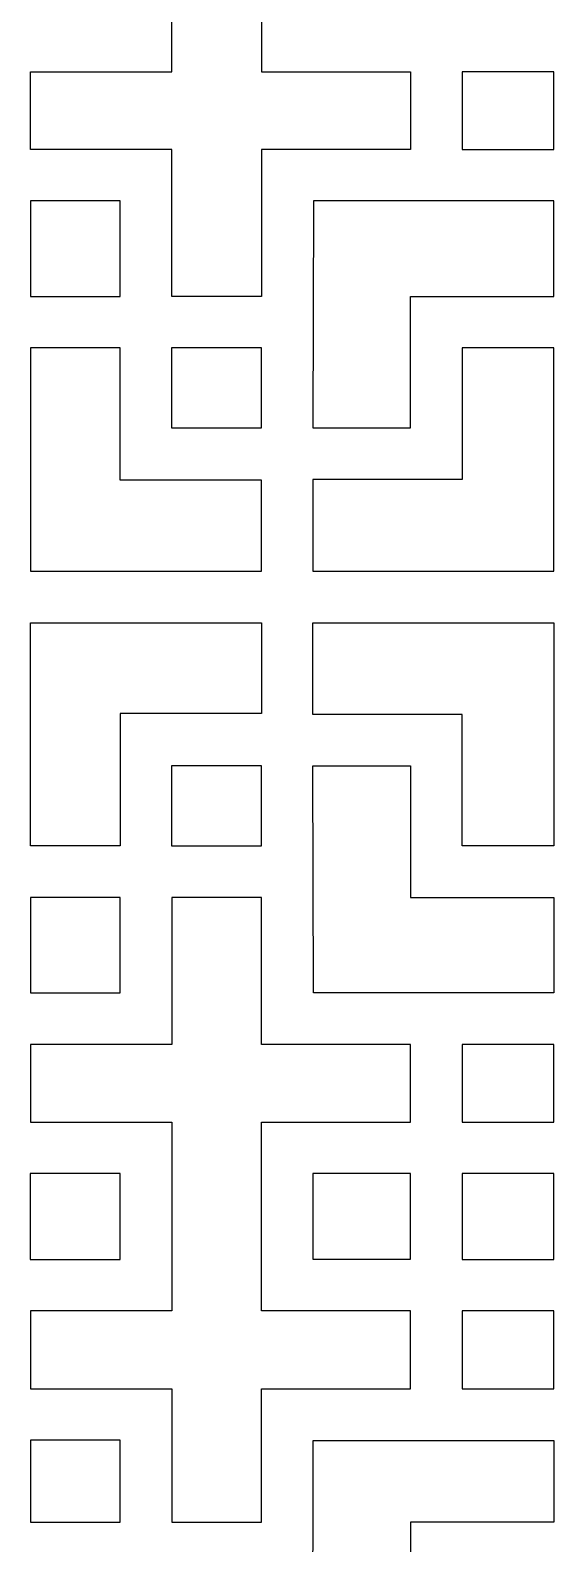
# Model space of a CAD drawing. Header units: centimetres. Extents: x -149 to 149, y -171 to 171.
# Drawn here: x -8.9 to 9.3, y 52.7 to 105.6 of the extents above; entities that cross this region are included whole.
import ezdxf

# ---------------------------------------------------------------- set-up
doc = ezdxf.new("R2010")
doc.units = ezdxf.units.CM
doc.header["$MEASUREMENT"] = 0
doc.layers.add('layer 1', color=7, linetype='Continuous')

msp = doc.modelspace()

# ---------------------------------------------------------------- linework, layer by layer
at = {"layer": 'layer 1', "color": 142}
for points in [[(6.1249, 101.40898), (9.3249, 101.40898), (9.3249, 104.12398), (6.1249, 104.12398), (6.1249, 101.40898)], [(-8.9426, 96.27647), (-5.8126, 96.27647), (-5.8126, 99.60897), (-8.9426, 99.60897), (-8.9426, 96.27647)], [(-4.0126, 91.68398), (-0.8801, 91.68398), (-0.8801, 94.47398), (-4.0126, 94.47398), (-4.0126, 91.68398)], [(-4.0126, 77.08812), (-0.8801, 77.08812), (-0.8801, 79.87812), (-4.0126, 79.87812), (-4.0126, 77.08812)], [(-8.9426, 71.95313), (-5.8126, 71.95313), (-5.8126, 75.28563), (-8.9426, 75.28563), (-8.9426, 71.95313)], [(6.1249, 67.43812), (9.3249, 67.43812), (9.3249, 70.15312), (6.1249, 70.15312), (6.1249, 67.43812)], [(-8.9451, 62.64313), (-5.8126, 62.64313), (-5.8126, 65.64063), (-8.9451, 65.64063), (-8.9451, 62.64313)], [(0.9224, 62.64814), (4.3299, 62.64814), (4.3299, 65.63812), (0.9224, 65.63812), (0.9224, 62.64814)], [(6.1249, 62.64314), (9.3249, 62.64314), (9.3249, 65.63812), (6.1249, 65.63812), (6.1249, 62.64314)], [(6.12651, 58.1209), (9.32439, 58.1209), (9.32439, 60.84726), (6.12651, 60.84726), (6.12651, 58.1209)], [(-8.9426, 53.46812), (-5.8126, 53.46812), (-5.8126, 56.32562), (-8.9426, 56.32562), (-8.9426, 53.46812)]]:
    msp.add_lwpolyline(points, close=True, dxfattribs=at)
for points, knots in [([(-0.88011, 104.12398), (-0.88011, 104.12398), (-0.8801, 110.71896), (-0.8801, 110.71896), (-0.8801, 110.71896), (-0.8801, 110.71896), (4.3249, 110.71897), (4.3249, 110.71897), (4.3249, 110.71897), (4.3249, 110.71897), (4.3249, 113.43897), (4.3249, 113.43897), (4.3249, 113.43897), (4.3249, 113.43897), (-0.8801, 113.43897), (-0.8801, 113.43897), (-0.8801, 113.43897), (-0.8801, 113.43897), (-0.8801, 118.09898), (-0.8801, 118.09898), (-0.8801, 118.09898), (-0.8801, 118.09898), (-4.0076, 118.09898), (-4.0076, 118.09898), (-4.0076, 118.09898), (-4.0076, 118.09898), (-4.0076, 113.43649), (-4.0076, 113.43649), (-4.0076, 113.43649), (-4.0076, 113.43649), (-8.9426, 113.43897), (-8.9426, 113.43897), (-8.9426, 113.43897), (-8.9426, 113.43897), (-8.9426, 110.71897), (-8.9426, 110.71897), (-8.9426, 110.71897), (-8.9426, 110.71897), (-4.0076, 110.71897), (-4.0076, 110.71897), (-4.0076, 110.71897), (-4.0076, 110.71897), (-4.0076, 104.12399), (-4.0076, 104.12399), (-4.0076, 104.12399), (-4.0076, 104.12399), (-8.9426, 104.12398), (-8.9426, 104.12398), (-8.9426, 104.12398), (-8.9426, 104.12398), (-8.9426, 101.41147), (-8.9426, 101.41147), (-8.9426, 101.41147), (-8.9426, 101.41147), (-4.0076, 101.41148), (-4.0076, 101.41148), (-4.0076, 101.41148), (-4.0076, 101.41148), (-4.0076, 96.27397), (-4.0076, 96.27397), (-4.0076, 96.27397), (-4.0076, 96.27397), (-0.8801, 96.27397), (-0.8801, 96.27397), (-0.8801, 96.27397), (-0.8801, 96.27397), (-0.8801, 101.41147), (-0.8801, 101.41147), (-0.8801, 101.41147), (-0.8801, 101.41147), (4.3249, 101.41147), (4.3249, 101.41147), (4.3249, 101.41147), (4.3249, 101.41147), (4.3249, 104.12398), (4.3249, 104.12398), (4.3249, 104.12398), (4.3249, 104.12398), (-0.88011, 104.12398), (-0.88011, 104.12398)], [0, 0, 0, 0, 0.04761905, 0.04761905, 0.04761905, 0.04761905, 0.0952381, 0.0952381, 0.0952381, 0.0952381, 0.14285714, 0.14285714, 0.14285714, 0.14285714, 0.19047619, 0.19047619, 0.19047619, 0.19047619, 0.23809524, 0.23809524, 0.23809524, 0.23809524, 0.28571429, 0.28571429, 0.28571429, 0.28571429, 0.33333333, 0.33333333, 0.33333333, 0.33333333, 0.38095238, 0.38095238, 0.38095238, 0.38095238, 0.42857143, 0.42857143, 0.42857143, 0.42857143, 0.47619048, 0.47619048, 0.47619048, 0.47619048, 0.52380952, 0.52380952, 0.52380952, 0.52380952, 0.57142857, 0.57142857, 0.57142857, 0.57142857, 0.61904762, 0.61904762, 0.61904762, 0.61904762, 0.66666667, 0.66666667, 0.66666667, 0.66666667, 0.71428571, 0.71428571, 0.71428571, 0.71428571, 0.76190476, 0.76190476, 0.76190476, 0.76190476, 0.80952381, 0.80952381, 0.80952381, 0.80952381, 0.85714286, 0.85714286, 0.85714286, 0.85714286, 0.9047619, 0.9047619, 0.9047619, 0.9047619, 1, 1, 1, 1]), ([(0.93851, 99.60904), (0.93851, 99.60904), (9.3249, 99.60897), (9.3249, 99.60897), (9.3249, 99.60897), (9.3249, 99.60897), (9.3249, 96.27397), (9.3249, 96.27397), (9.3249, 96.27397), (9.3249, 96.27397), (4.3249, 96.27443), (4.3249, 96.27443), (4.3249, 96.27443), (4.3249, 96.27443), (4.3249, 91.68398), (4.3249, 91.68398), (4.3249, 91.68398), (4.3249, 91.68398), (0.9224, 91.68398), (0.9224, 91.68398), (0.9224, 91.68398), (0.9224, 91.68398), (0.93851, 99.60904), (0.93851, 99.60904)], [0, 0, 0, 0, 0.14285714, 0.14285714, 0.14285714, 0.14285714, 0.28571429, 0.28571429, 0.28571429, 0.28571429, 0.42857143, 0.42857143, 0.42857143, 0.42857143, 0.57142857, 0.57142857, 0.57142857, 0.57142857, 0.71428571, 0.71428571, 0.71428571, 0.71428571, 1, 1, 1, 1]), ([(-5.8126, 89.8584), (-5.8126, 89.8584), (-0.8801, 89.8584), (-0.8801, 89.8584), (-0.8801, 89.8584), (-0.8801, 89.8584), (-0.8801, 86.68398), (-0.8801, 86.68398), (-0.8801, 86.68398), (-0.8801, 86.68398), (-8.9376, 86.68398), (-8.9376, 86.68398), (-8.9376, 86.68398), (-8.9376, 86.68398), (-8.9376, 94.47398), (-8.9376, 94.47398), (-8.9376, 94.47398), (-8.9376, 94.47398), (-5.8126, 94.47398), (-5.8126, 94.47398), (-5.8126, 94.47398), (-5.8126, 94.47398), (-5.8126, 89.8584), (-5.8126, 89.8584)], [0, 0, 0, 0, 0.14285714, 0.14285714, 0.14285714, 0.14285714, 0.28571429, 0.28571429, 0.28571429, 0.28571429, 0.42857143, 0.42857143, 0.42857143, 0.42857143, 0.57142857, 0.57142857, 0.57142857, 0.57142857, 0.71428571, 0.71428571, 0.71428571, 0.71428571, 1, 1, 1, 1]), ([(6.12741, 89.88398), (6.12741, 89.88398), (6.1274, 94.47398), (6.1274, 94.47398), (6.1274, 94.47398), (6.1274, 94.47398), (9.3249, 94.47398), (9.3249, 94.47398), (9.3249, 94.47398), (9.3249, 94.47398), (9.3249, 86.68398), (9.3249, 86.68398), (9.3249, 86.68398), (9.3249, 86.68398), (0.9199, 86.68398), (0.9199, 86.68398), (0.9199, 86.68398), (0.9199, 86.68398), (0.9199, 89.88398), (0.9199, 89.88398), (0.9199, 89.88398), (0.9199, 89.88398), (6.12741, 89.88398), (6.12741, 89.88398)], [0, 0, 0, 0, 0.14285714, 0.14285714, 0.14285714, 0.14285714, 0.28571429, 0.28571429, 0.28571429, 0.28571429, 0.42857143, 0.42857143, 0.42857143, 0.42857143, 0.57142857, 0.57142857, 0.57142857, 0.57142857, 0.71428571, 0.71428571, 0.71428571, 0.71428571, 1, 1, 1, 1]), ([(-5.8126, 81.7037), (-5.8126, 81.7037), (-0.8801, 81.7037), (-0.8801, 81.7037), (-0.8801, 81.7037), (-0.8801, 81.7037), (-0.8801, 84.87812), (-0.8801, 84.87812), (-0.8801, 84.87812), (-0.8801, 84.87812), (-8.9376, 84.87812), (-8.9376, 84.87812), (-8.9376, 84.87812), (-8.9376, 84.87812), (-8.9376, 77.08812), (-8.9376, 77.08812), (-8.9376, 77.08812), (-8.9376, 77.08812), (-5.8126, 77.08812), (-5.8126, 77.08812), (-5.8126, 77.08812), (-5.8126, 77.08812), (-5.8126, 81.7037), (-5.8126, 81.7037)], [0, 0, 0, 0, 0.14285714, 0.14285714, 0.14285714, 0.14285714, 0.28571429, 0.28571429, 0.28571429, 0.28571429, 0.42857143, 0.42857143, 0.42857143, 0.42857143, 0.57142857, 0.57142857, 0.57142857, 0.57142857, 0.71428571, 0.71428571, 0.71428571, 0.71428571, 1, 1, 1, 1]), ([(6.12741, 81.67812), (6.12741, 81.67812), (6.1274, 77.08812), (6.1274, 77.08812), (6.1274, 77.08812), (6.1274, 77.08812), (9.3249, 77.08812), (9.3249, 77.08812), (9.3249, 77.08812), (9.3249, 77.08812), (9.3249, 84.87812), (9.3249, 84.87812), (9.3249, 84.87812), (9.3249, 84.87812), (0.9199, 84.87812), (0.9199, 84.87812), (0.9199, 84.87812), (0.9199, 84.87812), (0.9199, 81.67812), (0.9199, 81.67812), (0.9199, 81.67812), (0.9199, 81.67812), (6.12741, 81.67812), (6.12741, 81.67812)], [0, 0, 0, 0, 0.14285714, 0.14285714, 0.14285714, 0.14285714, 0.28571429, 0.28571429, 0.28571429, 0.28571429, 0.42857143, 0.42857143, 0.42857143, 0.42857143, 0.57142857, 0.57142857, 0.57142857, 0.57142857, 0.71428571, 0.71428571, 0.71428571, 0.71428571, 1, 1, 1, 1]), ([(0.93851, 71.95306), (0.93851, 71.95306), (9.3249, 71.95313), (9.3249, 71.95313), (9.3249, 71.95313), (9.3249, 71.95313), (9.3249, 75.28813), (9.3249, 75.28813), (9.3249, 75.28813), (9.3249, 75.28813), (4.3249, 75.28767), (4.3249, 75.28767), (4.3249, 75.28767), (4.3249, 75.28767), (4.3249, 79.87812), (4.3249, 79.87812), (4.3249, 79.87812), (4.3249, 79.87812), (0.9224, 79.87812), (0.9224, 79.87812), (0.9224, 79.87812), (0.9224, 79.87812), (0.93851, 71.95306), (0.93851, 71.95306)], [0, 0, 0, 0, 0.14285714, 0.14285714, 0.14285714, 0.14285714, 0.28571429, 0.28571429, 0.28571429, 0.28571429, 0.42857143, 0.42857143, 0.42857143, 0.42857143, 0.57142857, 0.57142857, 0.57142857, 0.57142857, 0.71428571, 0.71428571, 0.71428571, 0.71428571, 1, 1, 1, 1]), ([(-0.88011, 67.43812), (-0.88011, 67.43812), (-0.8801, 60.84314), (-0.8801, 60.84314), (-0.8801, 60.84314), (-0.8801, 60.84314), (4.3249, 60.84313), (4.3249, 60.84313), (4.3249, 60.84313), (4.3249, 60.84313), (4.3249, 58.12313), (4.3249, 58.12313), (4.3249, 58.12313), (4.3249, 58.12313), (-0.8801, 58.12313), (-0.8801, 58.12313), (-0.8801, 58.12313), (-0.8801, 58.12313), (-0.8801, 53.46312), (-0.8801, 53.46312), (-0.8801, 53.46312), (-0.8801, 53.46312), (-4.0076, 53.46312), (-4.0076, 53.46312), (-4.0076, 53.46312), (-4.0076, 53.46312), (-4.0076, 58.12561), (-4.0076, 58.12561), (-4.0076, 58.12561), (-4.0076, 58.12561), (-8.9426, 58.12313), (-8.9426, 58.12313), (-8.9426, 58.12313), (-8.9426, 58.12313), (-8.9426, 60.84313), (-8.9426, 60.84313), (-8.9426, 60.84313), (-8.9426, 60.84313), (-4.0076, 60.84313), (-4.0076, 60.84313), (-4.0076, 60.84313), (-4.0076, 60.84313), (-4.0076, 67.43811), (-4.0076, 67.43811), (-4.0076, 67.43811), (-4.0076, 67.43811), (-8.9426, 67.43812), (-8.9426, 67.43812), (-8.9426, 67.43812), (-8.9426, 67.43812), (-8.9426, 70.15063), (-8.9426, 70.15063), (-8.9426, 70.15063), (-8.9426, 70.15063), (-4.0076, 70.15062), (-4.0076, 70.15062), (-4.0076, 70.15062), (-4.0076, 70.15062), (-4.0076, 75.28813), (-4.0076, 75.28813), (-4.0076, 75.28813), (-4.0076, 75.28813), (-0.8801, 75.28813), (-0.8801, 75.28813), (-0.8801, 75.28813), (-0.8801, 75.28813), (-0.8801, 70.15063), (-0.8801, 70.15063), (-0.8801, 70.15063), (-0.8801, 70.15063), (4.3249, 70.15063), (4.3249, 70.15063), (4.3249, 70.15063), (4.3249, 70.15063), (4.3249, 67.43812), (4.3249, 67.43812), (4.3249, 67.43812), (4.3249, 67.43812), (-0.88011, 67.43812), (-0.88011, 67.43812)], [0, 0, 0, 0, 0.04761905, 0.04761905, 0.04761905, 0.04761905, 0.0952381, 0.0952381, 0.0952381, 0.0952381, 0.14285714, 0.14285714, 0.14285714, 0.14285714, 0.19047619, 0.19047619, 0.19047619, 0.19047619, 0.23809524, 0.23809524, 0.23809524, 0.23809524, 0.28571429, 0.28571429, 0.28571429, 0.28571429, 0.33333333, 0.33333333, 0.33333333, 0.33333333, 0.38095238, 0.38095238, 0.38095238, 0.38095238, 0.42857143, 0.42857143, 0.42857143, 0.42857143, 0.47619048, 0.47619048, 0.47619048, 0.47619048, 0.52380952, 0.52380952, 0.52380952, 0.52380952, 0.57142857, 0.57142857, 0.57142857, 0.57142857, 0.61904762, 0.61904762, 0.61904762, 0.61904762, 0.66666667, 0.66666667, 0.66666667, 0.66666667, 0.71428571, 0.71428571, 0.71428571, 0.71428571, 0.76190476, 0.76190476, 0.76190476, 0.76190476, 0.80952381, 0.80952381, 0.80952381, 0.80952381, 0.85714286, 0.85714286, 0.85714286, 0.85714286, 0.9047619, 0.9047619, 0.9047619, 0.9047619, 1, 1, 1, 1]), ([(4.3249, 53.46812), (4.3249, 53.46812), (9.3249, 53.4669), (9.3249, 53.4669), (9.3249, 53.4669), (9.3249, 53.4669), (9.3249, 56.32312), (9.3249, 56.32312), (9.3249, 56.32312), (9.3249, 56.32312), (0.9278, 56.32312), (0.9278, 56.32312), (0.9278, 56.32312), (0.9278, 56.32312), (0.9224, 48.62062), (0.9224, 48.62062), (0.9224, 48.62062), (0.9224, 48.62062), (4.3249, 48.62062), (4.3249, 48.62062), (4.3249, 48.62062), (4.3249, 48.62062), (4.3249, 53.46812), (4.3249, 53.46812)], [0, 0, 0, 0, 0.14285714, 0.14285714, 0.14285714, 0.14285714, 0.28571429, 0.28571429, 0.28571429, 0.28571429, 0.42857143, 0.42857143, 0.42857143, 0.42857143, 0.57142857, 0.57142857, 0.57142857, 0.57142857, 0.71428571, 0.71428571, 0.71428571, 0.71428571, 1, 1, 1, 1])]:
    msp.add_open_spline(points, degree=3, knots=knots, dxfattribs=at)

doc.saveas('drawing.dxf')
